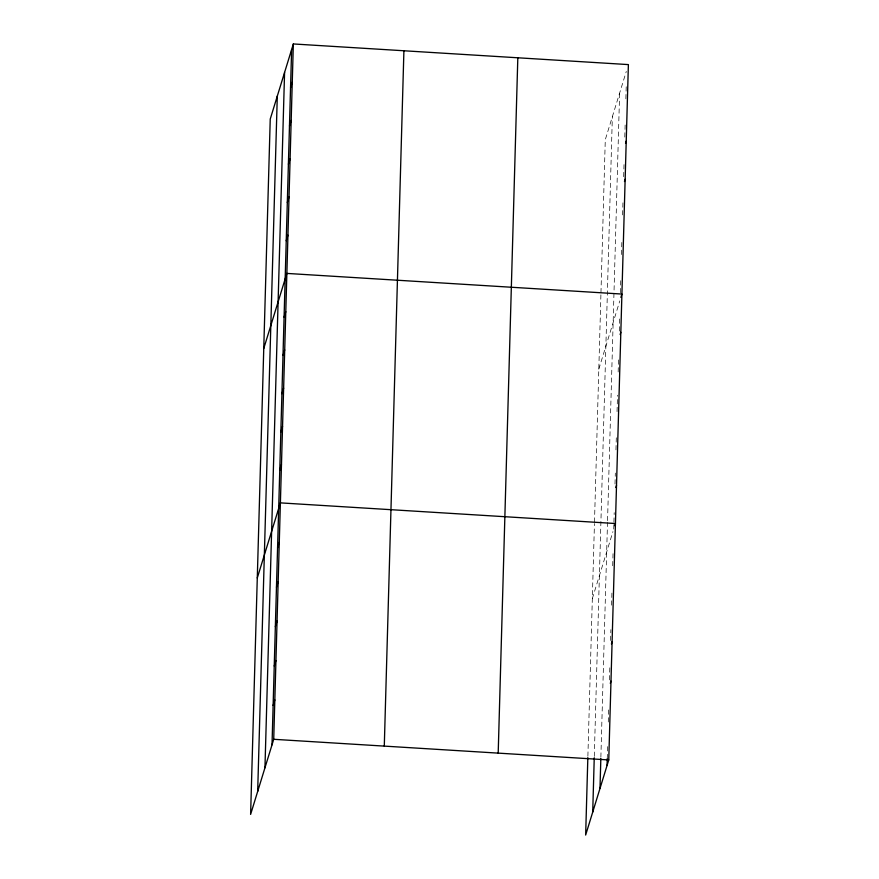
<?xml version="1.0" encoding="UTF-8"?>
<svg xmlns="http://www.w3.org/2000/svg" width="879" height="879" viewBox="0 0 879 879"><rect width="100%" height="100%" fill="white"/><g stroke="black" fill="none" stroke-linecap="round" stroke-linejoin="round"><path stroke-width="0.66" stroke-dasharray="4.39 3.3" d="M587.886 756.248L594.446 523.51M594.49 522.148L600.928 294.047M600.961 292.685L605.279 139.706L626.287 71.43M594.292 756.39L612.344 116.753M600.873 757.193L607.51 521.983M607.554 520.621L619.618 93.108M607.246 758.698L607.598 746.469M608.279 722.011L608.707 707.068M609.477 679.896L609.817 667.666M610.586 640.494L610.894 629.628M611.575 605.17L612.004 590.216M612.696 565.757L613.113 550.814M613.729 529.081L613.883 523.609M613.916 522.247L614.19 512.688M615.003 483.999L615.311 473.078M615.959 449.861L616.388 434.83M617.047 411.614L617.508 395.22M618.157 372.004L618.585 356.984M619.321 331.031L619.706 317.374M620.398 292.784L620.783 279.126M621.475 254.536L621.903 239.517M622.596 214.926L622.98 201.269M623.672 176.69L624.09 161.659M624.793 137.08L625.178 123.423M625.87 98.833L626.287 83.813M598.808 369.169L619.805 300.893M592.325 598.632L612.938 531.63"/><path stroke-width="1.32" d="M257.679 791.452L277.292 96.108M264.953 767.806L284.576 72.452M272.018 744.843L291.63 49.499M293.344 43.95L270.238 119.061L250.614 814.404L273.721 739.294L293.344 43.95L628.386 64.596L608.762 759.939L585.656 835.05L587.842 757.599M384.288 746.106L403.911 50.762M498.195 753.127L517.819 57.783M592.721 812.097L594.248 757.753M599.994 788.452L600.84 758.555M607.059 765.499L607.246 758.698M290.553 87.746L292.267 82.197M289.477 125.994L291.18 120.434M288.4 164.23L290.103 158.681M287.312 202.478L289.026 196.929M286.235 240.725L287.949 235.165M263.755 348.523L286.862 273.413L621.914 294.058L620.882 297.388M284.082 317.209L285.785 311.66M283.005 355.457L284.708 349.897M281.917 393.704L283.631 388.144M280.84 431.941L282.555 426.392M279.764 470.188L281.467 464.628M257.283 577.986L280.39 502.876L615.432 523.521L614.751 525.741M277.566 547.837L279.28 542.277M276.456 587.238L278.171 581.678M275.347 626.639L277.061 621.09M274.237 666.04L275.94 660.492M273.127 705.441L274.83 699.893M625.54 143.31L626.233 141.079M624.464 181.546L625.145 179.327M620.145 334.525L620.827 332.306M615.827 487.504L616.52 485.285M611.421 643.955L612.103 641.736M610.301 683.357L610.993 681.137M273.721 739.294L608.762 759.939"/></g></svg>
